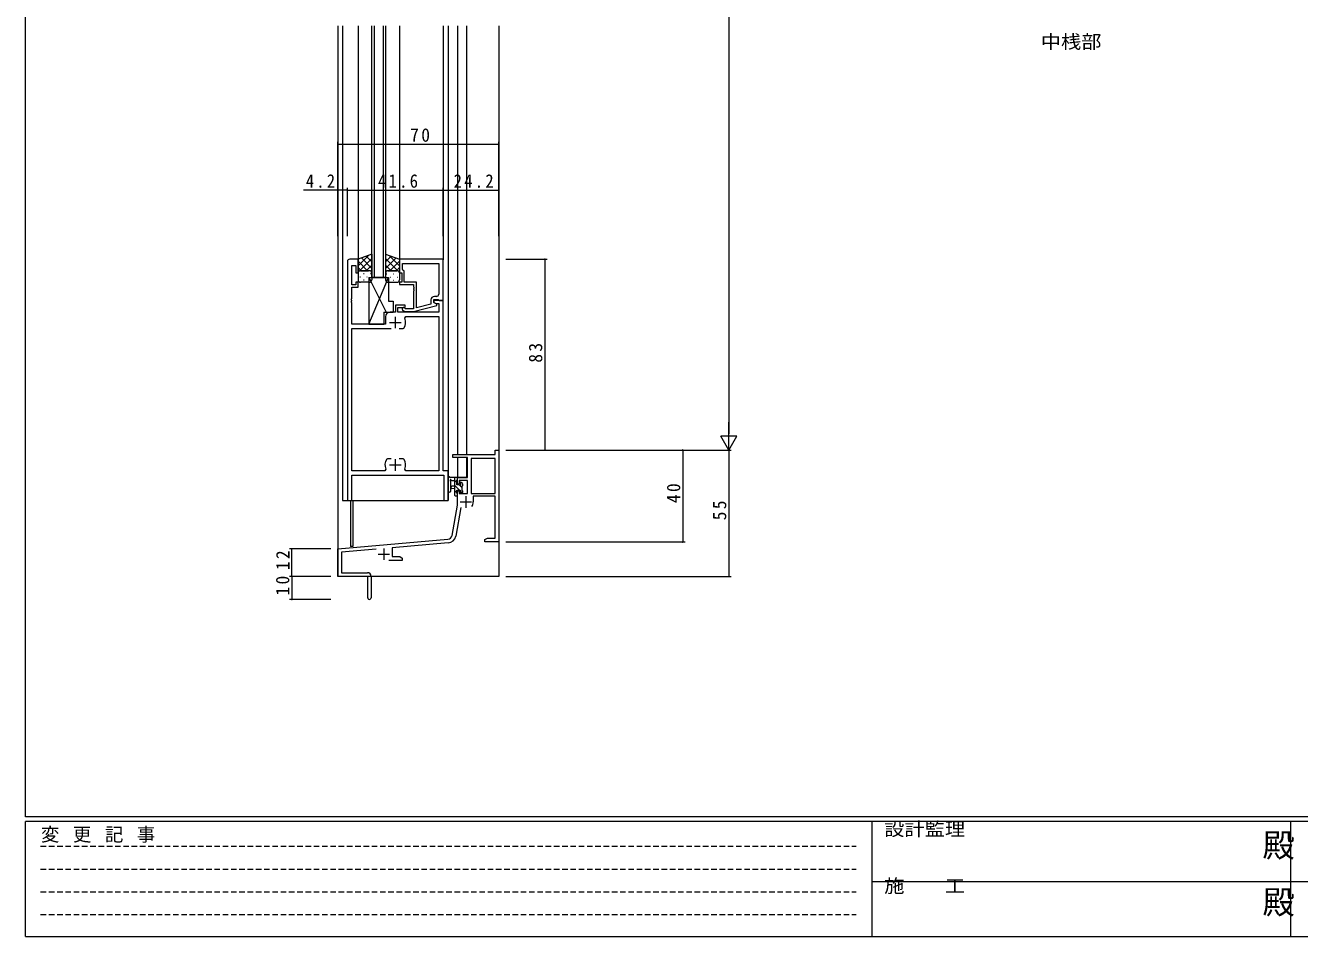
# Model space of a CAD drawing. Units: millimetres, scale not verified. Extents: x -841 to 292, y -594 to 212.
# Drawn here: x -837 to -283, y -594 to -198 of the extents above; entities that cross this region are included whole.
import ezdxf
from ezdxf.enums import TextEntityAlignment as Align

# ---------------------------------------------------------------- set-up
doc = ezdxf.new("R2010")
doc.units = ezdxf.units.MM
doc.header["$LTSCALE"] = 2
doc.linetypes.add('DASHED1', pattern=[1.8, 1.2, -0.6])
for name, color, linetype, lineweight in [('0-1_YKK_ZWAK', 7, 'Continuous', 9), ('0-3_YKK_11', 7, 'Continuous', 9), ('0-4_YKK_12', 2, 'Continuous', 9), ('0-5_YKK_13', 4, 'Continuous', 9), ('0-6_YKK_D', 6, 'Continuous', 9)]:
    doc.layers.add(name, color=color, linetype=linetype, lineweight=lineweight)
doc.layers.add('0-2_USER1', color=7, linetype='Continuous')
doc.styles.add('ＭＳ ゴシック', font='')
doc.styles.get('ＭＳ ゴシック').set_extended_font_data('MS Gothic')

msp = doc.modelspace()

# ---------------------------------------------------------------- linework, layer by layer
at = {"layer": '0-1_YKK_ZWAK'}
for p, q in [((-837, -541.965), (-837, 208.035)), ((263, -541.965), (-837, -541.965)), ((-837, -593.965), (-837, -543.965)), ((209, -543.965), (-837, -543.965)), ((-469, -543.965), (-469, -593.965)), ((-287, -543.965), (-287, -593.965)), ((-469, -569.964), (-285, -569.964)), ((-285, -569.964), (-101, -569.964)), ((-837, -593.965), (209, -593.965))]:
    msp.add_line(p, q, dxfattribs=at)
at = {"layer": '0-1_YKK_ZWAK', "linetype": 'DASHED1'}
for p, q in [((-830.431, -554.697), (-475.87, -554.697)), ((-830.431, -564.595), (-475.87, -564.595)), ((-830.431, -574.493), (-475.87, -574.493)), ((-830.431, -584.391), (-475.87, -584.391))]:
    msp.add_line(p, q, dxfattribs=at)
at = {"layer": '0-3_YKK_11'}
for p, q in [((-697, -300.33), (-697, -404.33)), ((-692.4, -299.33), (-696, -299.33)), ((-695.07, -302.03), (-693.4, -302.03)), ((-695.07, -310.53), (-695.07, -302.03)), ((-693.4, -302.03), (-693.4, -305.33)), ((-692.4, -305.33), (-692.4, -299.33)), ((-674.4, -299.33), (-674.4, -305.33)), ((-655.4, -299.33), (-674.4, -299.33)), ((-673.1, -301.26), (-657.33, -301.26)), ((-673.1, -303.83), (-673.1, -301.26)), ((-673.1, -301.26), (-657.33, -301.26)), ((-672.9, -304.03), (-673.1, -303.83)), ((-672.4, -304.53), (-672.9, -304.03)), ((-672.4, -309.33), (-672.4, -304.53)), ((-657.33, -301.26), (-657.33, -314.53)), ((-655.4, -317.33), (-655.4, -299.33)), ((-693.4, -305.33), (-692.4, -305.33)), ((-693.4, -309.33), (-693.4, -310.53)), ((-692.4, -309.33), (-693.4, -309.33)), ((-692.4, -311.53), (-692.4, -309.33)), ((-674.4, -305.33), (-673.4, -305.33)), ((-674.4, -309.33), (-674.4, -310.33)), ((-673.4, -309.33), (-674.4, -309.33)), ((-673.4, -305.33), (-673.4, -309.33)), ((-667, -309.33), (-672.4, -309.33)), ((-667, -320.539), (-667, -309.33)), ((-693.4, -310.53), (-695.07, -310.53)), ((-695.07, -311.53), (-692.4, -311.53)), ((-695.07, -316.372), (-695.07, -311.53)), ((-674.4, -310.33), (-668.3, -310.33)), ((-668.3, -310.33), (-668.3, -311.372)), ((-668.3, -311.372), (-668.18, -311.555)), ((-668.18, -312.105), (-668.3, -312.288)), ((-668.3, -312.288), (-668.3, -312.372)), ((-668.3, -312.372), (-668.18, -312.555)), ((-668.18, -313.105), (-668.3, -313.288)), ((-668.3, -313.288), (-668.3, -320.93)), ((-668.18, -311.555), (-668.18, -312.105)), ((-668.18, -312.555), (-668.18, -313.105)), ((-658.33, -315.53), (-659.2, -315.53)), ((-695.19, -316.555), (-695.07, -316.372)), ((-695.19, -317.105), (-695.19, -316.555)), ((-695.07, -317.288), (-695.19, -317.105)), ((-695.19, -317.555), (-695.07, -317.372)), ((-695.19, -318.105), (-695.19, -317.555)), ((-695.07, -318.288), (-695.19, -318.105)), ((-695.07, -317.372), (-695.07, -317.288)), ((-695.07, -327.53), (-695.07, -318.288)), ((-676.1, -319.33), (-676.1, -322.33)), ((-671.9, -319.33), (-676.1, -319.33)), ((-675.1, -320.33), (-671.9, -320.33)), ((-675.1, -322.33), (-675.1, -320.33)), ((-671.751, -320.93), (-672.176, -320.506)), ((-671.9, -320.33), (-671.9, -319.33)), ((-668.3, -320.93), (-671.751, -320.93)), ((-668.303, -322.13), (-658.2, -319.423)), ((-660.7, -318.851), (-667, -320.539)), ((-660.7, -317.03), (-660.7, -318.851)), ((-659.4, -316.83), (-657.6, -316.83)), ((-659.4, -318.13), (-659.4, -316.83)), ((-659.4, -317.33), (-659.4, -318.13)), ((-655.4, -317.33), (-659.4, -317.33)), ((-658.2, -318.823), (-659.4, -318.13)), ((-659.4, -318.13), (-658.534, -318.63)), ((-658.534, -318.63), (-657.33, -318.63)), ((-658.2, -319.423), (-658.2, -318.823)), ((-657.6, -316.83), (-657.4, -317.03)), ((-657.4, -317.03), (-657.1, -317.33)), ((-657.33, -318.63), (-657.33, -322.33)), ((-657.1, -317.33), (-655.4, -317.33)), ((-655.4, -391.33), (-655.4, -317.33)), ((-680.5, -324.33), (-680.5, -327.53)), ((-678.7, -326.83), (-673.7, -326.83)), ((-676.1, -322.33), (-678.5, -322.33)), ((-676.2, -324.33), (-676.2, -329.33)), ((-657.33, -322.33), (-675.1, -322.33)), ((-673.024, -321.355), (-672.249, -322.13)), ((-672.249, -322.13), (-668.303, -322.13)), ((-672.104, -324.967), (-671.649, -324.26)), ((-671.649, -324.26), (-657.33, -324.26)), ((-657.33, -324.26), (-657.33, -391.4)), ((-680.5, -327.53), (-695.07, -327.53)), ((-695.07, -329.53), (-677.95, -329.53)), ((-695.07, -391.4), (-695.07, -329.53)), ((-674.45, -329.53), (-672.753, -329.53)), ((-674.45, -329.53), (-672.753, -329.53)), ((-672.753, -329.53), (-672.507, -329.402)), ((-679.647, -386.13), (-679.893, -386.259)), ((-677.95, -386.13), (-679.647, -386.13)), ((-676.2, -386.33), (-676.2, -391.33)), ((-672.753, -386.13), (-674.45, -386.13)), ((-672.507, -386.259), (-672.753, -386.13)), ((-651.2, -385.63), (-651.2, -384.33)), ((-651.2, -384.33), (-632.83, -384.33)), ((-644.8, -385.63), (-651.2, -385.63)), ((-644.8, -394.33), (-644.8, -385.63)), ((-632.83, -385.96), (-643.17, -385.96)), ((-643.17, -385.96), (-643.17, -401.23)), ((-632.83, -401.23), (-632.83, -385.96)), ((-632.83, -401.23), (-632.83, -385.96)), ((-631.2, -382.33), (-631.2, -422.33)), ((-680.751, -391.4), (-695.07, -391.4)), ((-680.296, -390.693), (-680.751, -391.4)), ((-678.7, -388.83), (-673.7, -388.83)), ((-671.649, -391.4), (-672.104, -390.693)), ((-657.33, -391.4), (-671.649, -391.4)), ((-653.2, -391.33), (-655.4, -391.33)), ((-653.2, -404.33), (-653.2, -391.33)), ((-695.07, -393.33), (-655.13, -393.33)), ((-695.07, -404.33), (-695.07, -393.33)), ((-655.13, -393.33), (-655.13, -404.33)), ((-644.8, -401.23), (-644.8, -395.53)), ((-697, -404.33), (-695.07, -404.33)), ((-655.13, -404.33), (-653.2, -404.33)), ((-645.5, -402.43), (-645.5, -407.43)), ((-643.17, -401.23), (-632.83, -401.23)), ((-642.3, -402.43), (-642.3, -404.93)), ((-632.83, -402.43), (-642.3, -402.43)), ((-632.83, -420.7), (-632.83, -402.43)), ((-651.521, -419.496), (-649.2, -406.33)), ((-647.712, -407.278), (-649.916, -419.779)), ((-648, -404.93), (-643, -404.93)), ((-701.2, -425.33), (-653.317, -421.141)), ((-701.2, -437.33), (-701.2, -425.33)), ((-684.57, -425.512), (-699.57, -426.824)), ((-681.2, -425.13), (-681.2, -430.13)), ((-653.175, -422.765), (-677.5, -424.893)), ((-699.57, -426.824), (-699.57, -435.7)), ((-683.7, -427.63), (-678.7, -427.63)), ((-673.2, -430.33), (-679.05, -430.33)), ((-688.2, -437.33), (-701.2, -437.33)), ((-699.57, -435.7), (-688.3, -435.7)), ((-686.7, -437.3), (-686.7, -446.58))]:
    msp.add_line(p, q, dxfattribs=at)
for points in [[(-632.83, -384.33), (-632.83, -382.33), (-631.2, -382.33)], [(-644.8, -395.53), (-648.4, -395.53), (-648.4, -397.13), (-649.2, -397.13), (-649.2, -394.33), (-644.8, -394.33)], [(-649.2, -406.33), (-649.2, -400.13), (-648.4, -400.13), (-648.4, -401.23), (-644.8, -401.23)], [(-631.2, -422.33), (-633.242, -422.33), (-633.425, -422.21), (-633.975, -422.21), (-634.158, -422.33), (-634.242, -422.33), (-634.425, -422.21), (-634.975, -422.21), (-635.158, -422.33), (-637.2, -422.33), (-637.2, -421.33), (-636.109, -420.7), (-632.83, -420.7)], [(-677.5, -424.893), (-677.5, -428.7), (-674.291, -428.7)], [(-674.291, -428.7), (-673.2, -429.33), (-673.2, -430.33)], [(-688.2, -446.58), (-688.2, -442.788), (-688.08, -442.605), (-688.08, -442.055), (-688.2, -441.872), (-688.2, -437.33)]]:
    msp.add_lwpolyline(points, dxfattribs=at)
for centre, radius, start, end in [((-696, -300.33), 1, 90, 179.99998), ((-659.2, -317.03), 1.5, 90, 179.99998), ((-658.33, -314.53), 1, 270, 359.99998), ((-672.6, -320.93), 0.6, 44.99998, 225), ((-678.5, -324.33), 2, 90, 179.99998), ((-676.2, -326.83), 4.5, 325.15007, 24.45636), ((-676.2, -388.83), 4.5, 145.15007, 204.45636), ((-676.2, -388.83), 4.5, 335.54362, 34.84991), ((-645.5, -404.93), 3.2, 321.63347, 359.99998), ((-653.491, -419.149), 2, 274.99998, 350), ((-653.491, -419.149), 3.63, 275, 350), ((-688.3, -437.3), 1.6, 0, 89.99998), ((-687.45, -446.58), 0.75, 179.99998, 0)]:
    msp.add_arc(centre, radius, start, end, dxfattribs=at)
at = {"layer": '0-4_YKK_12'}
for p, q in [((-701.2, -197.83), (-701.2, -437.33)), ((-699.2, -197.83), (-699.2, -404.33)), ((-692.4, -197.83), (-692.4, -299.33)), ((-686.4, -307.33), (-686.4, -197.83)), ((-685.4, -197.83), (-685.4, -307.33)), ((-681.4, -307.33), (-681.4, -197.83)), ((-680.4, -197.83), (-680.4, -307.33)), ((-674.4, -197.83), (-674.4, -299.33)), ((-655.4, -197.83), (-655.4, -299.63)), ((-653.2, -197.83), (-653.2, -404.33)), ((-649.2, -197.83), (-649.2, -384.33)), ((-645.3, -197.83), (-645.3, -384.33)), ((-631.2, -197.83), (-631.2, -437.33)), ((-680.4, -307.33), (-686.4, -307.33)), ((-649.2, -385.63), (-649.2, -394.33)), ((-645.3, -385.63), (-645.3, -394.33)), ((-645.3, -394.33), (-649.2, -394.33)), ((-699.2, -404.33), (-653.2, -404.33)), ((-695.7, -404.33), (-695.7, -424.33)), ((-694.7, -404.33), (-694.7, -424.33)), ((-694.7, -424.33), (-695.7, -424.33)), ((-631.2, -437.33), (-701.2, -437.33))]:
    msp.add_line(p, q, dxfattribs=at)
at = {"layer": '0-5_YKK_13'}
for p, q in [((-686.4, -297.187), (-692.4, -299.33)), ((-692.4, -302.239), (-687.875, -297.714)), ((-691.713, -304.381), (-686.4, -299.067)), ((-686.4, -303.345), (-690.937, -298.808)), ((-686.4, -300.516), (-688.853, -298.063)), ((-686.4, -297.187), (-686.4, -305.33)), ((-680.4, -297.187), (-680.4, -305.33)), ((-680.4, -297.187), (-674.4, -299.33)), ((-680.4, -300.516), (-677.947, -298.063)), ((-680.4, -303.345), (-675.863, -298.808)), ((-675.087, -304.381), (-680.4, -299.067)), ((-674.4, -302.239), (-678.925, -297.714)), ((-692.4, -299.411), (-692.275, -299.286)), ((-692.4, -299.33), (-692.4, -305.33)), ((-688.243, -304.33), (-692.4, -300.173)), ((-691.071, -304.33), (-692.4, -303.002)), ((-687.4, -304.33), (-691.4, -304.33)), ((-691.4, -304.33), (-687.8, -304.33)), ((-688.834, -304.33), (-686.4, -301.896)), ((-677.966, -304.33), (-680.4, -301.896)), ((-679.4, -304.33), (-675.4, -304.33)), ((-675.4, -304.33), (-679.4, -304.33)), ((-678.557, -304.33), (-674.4, -300.173)), ((-675.729, -304.33), (-674.4, -303.002)), ((-674.4, -299.411), (-674.525, -299.286)), ((-674.4, -299.33), (-674.4, -305.33)), ((-692.4, -305.067), (-692.35, -305.017)), ((-692.4, -305.33), (-692.4, -308.33)), ((-691.396, -307.079), (-691.596, -307.079)), ((-687.4, -309.33), (-691.4, -309.33)), ((-689.781, -305.664), (-689.981, -305.664)), ((-689.781, -308.494), (-689.981, -308.494)), ((-688.366, -307.079), (-688.566, -307.079)), ((-687.65, -307.33), (-680.224, -322.33)), ((-687.65, -327.53), (-679.15, -307.33)), ((-687.65, -307.33), (-679.15, -307.33)), ((-687.65, -307.33), (-687.65, -327.53)), ((-686.8, -305.664), (-686.951, -305.664)), ((-686.814, -308.494), (-686.951, -308.494)), ((-686.818, -305.142), (-686.8, -305.124)), ((-686.4, -305.33), (-686.4, -308.33)), ((-680.4, -305.33), (-680.4, -308.33)), ((-679.982, -305.142), (-680, -305.124)), ((-680, -305.664), (-679.849, -305.664)), ((-679.986, -308.494), (-679.849, -308.494)), ((-679.4, -309.33), (-675.4, -309.33)), ((-679.15, -307.33), (-679.15, -317.53)), ((-678.434, -307.079), (-678.234, -307.079)), ((-677.019, -305.664), (-676.819, -305.664)), ((-677.019, -308.494), (-676.819, -308.494)), ((-675.404, -307.079), (-675.204, -307.079)), ((-674.4, -305.067), (-674.45, -305.017)), ((-674.4, -305.33), (-674.4, -308.33)), ((-679.15, -317.53), (-677.15, -317.53)), ((-677.15, -317.53), (-677.15, -322.33)), ((-681.15, -322.33), (-677.15, -322.33)), ((-681.15, -322.33), (-681.15, -327.53)), ((-687.65, -327.53), (-681.15, -327.53)), ((-653.2, -400.058), (-653.2, -394.896)), ((-649.5, -394.33), (-652.18, -394.33)), ((-652, -400.058), (-651.997, -396.097)), ((-651.58, -395.53), (-650.4, -395.53)), ((-650.4, -398.03), (-651.544, -398.132)), ((-650.4, -394.33), (-650.4, -401.93)), ((-649.4, -396.428), (-650.4, -395.428)), ((-648.243, -399.83), (-650.4, -397.673)), ((-649.4, -397.43), (-649.4, -395.43)), ((-648.461, -397.43), (-649.4, -397.43)), ((-649.2, -395.23), (-649.2, -394.63)), ((-647.1, -398.728), (-648.389, -397.439)), ((-648, -396.63), (-648, -396.969)), ((-646.988, -396.918), (-647.488, -396.418)), ((-647.1, -400.03), (-647.1, -397.93)), ((-646.9, -397.73), (-646.9, -397.13)), ((-650.4, -399.23), (-651.544, -399.128)), ((-649.4, -400.918), (-650.4, -399.918)), ((-650.1, -402.23), (-649.5, -402.23)), ((-649.4, -399.83), (-648, -399.83)), ((-649.4, -401.13), (-649.4, -399.83)), ((-649.2, -401.93), (-649.2, -401.33)), ((-648, -399.83), (-648, -400.73)), ((-647.072, -401.001), (-648, -400.073)), ((-647.7, -401.03), (-647.2, -401.03)), ((-646.9, -400.73), (-646.9, -400.23))]:
    msp.add_line(p, q, dxfattribs=at)
for centre, radius, start, end in [((-691.4, -305.33), 1, 90, 180), ((-691.4, -305.33), 1, 90, 179.99989), ((-687.4, -305.33), 1, 0, 90), ((-679.4, -305.33), 1, 90, 180), ((-675.4, -305.33), 1, 0, 90), ((-675.4, -305.33), 1, 0.00009, 90), ((-691.4, -308.33), 1, 180, 270), ((-687.4, -308.33), 1, 270, 0), ((-679.4, -308.33), 1, 180, 270), ((-675.4, -308.33), 1, 270, 0), ((-652.9, -394.896), 0.3, 130.52878, 180), ((-653.29, -394.44), 0.3, 310.52878, 10.52878), ((-652.7, -394.33), 0.3, 30, 190.52878), ((-652.18, -394.03), 0.3, 210, 270), ((-652.1, -395.53), 0.3, 30, 250.81024), ((-652.297, -396.097), 0.3, 359.95976, 70.81024), ((-651.5, -398.63), 0.5, 95.09206, 264.90793), ((-651.58, -395.23), 0.3, 210, 270), ((-649.5, -394.63), 0.3, 0, 90), ((-649.4, -395.23), 0.2, 270, 0), ((-648.461, -397.73), 0.3, 33.05573, 90), ((-648, -397.43), 0.25, 213.05573, 56.94426), ((-647.7, -396.63), 0.3, 45, 180), ((-647.7, -396.969), 0.3, 180, 236.94426), ((-647.1, -397.73), 0.2, 270, 0), ((-647.2, -397.13), 0.3, 0, 45), ((-652.6, -400.058), 0.6, 179.95976, 359.95976), ((-650.1, -401.93), 0.3, 180, 270), ((-649.5, -401.93), 0.3, 270, 0), ((-649.4, -401.33), 0.2, 0, 90), ((-647.7, -400.73), 0.3, 180, 270), ((-647.2, -400.73), 0.3, 270, 0), ((-647.1, -400.23), 0.2, 0, 90)]:
    msp.add_arc(centre, radius, start, end, dxfattribs=at)
at = {"layer": '0-6_YKK_D'}
for p, q in [((-531.2, 10.67), (-531.2, -375.33)), ((-701.2, -289.33), (-701.2, -248.33)), ((-631.2, -289.33), (-631.2, -248.33)), ((-701.2, -249.33), (-631.2, -249.33)), ((-701.2, -269.33), (-716.1, -269.33)), ((-701.2, -289.33), (-701.2, -268.33)), ((-697, -269.33), (-701.2, -269.33)), ((-697, -289.33), (-697, -268.33)), ((-697, -289.33), (-697, -268.33)), ((-697, -269.33), (-655.4, -269.33)), ((-655.4, -289.33), (-655.4, -268.33)), ((-655.4, -289.33), (-655.4, -268.33)), ((-655.4, -269.33), (-631.2, -269.33)), ((-631.2, -289.33), (-631.2, -268.33)), ((-628.2, -299.33), (-610.2, -299.33)), ((-611.2, -299.33), (-611.2, -382.33)), ((-531.2, -382.33), (-531.2, -370.206)), ((-531.2, -382.33), (-534.7, -376.268)), ((-527.7, -376.268), (-534.7, -376.268)), ((-531.2, -382.33), (-527.7, -376.268)), ((-628.2, -382.33), (-550.2, -382.33)), ((-628.2, -382.33), (-530.2, -382.33)), ((-628.2, -382.33), (-530.2, -382.33)), ((-628.2, -382.33), (-610.2, -382.33)), ((-551.2, -382.33), (-551.2, -422.33)), ((-531.2, -382.33), (-531.2, -437.33)), ((-704.2, -425.33), (-722.2, -425.33)), ((-721.2, -437.33), (-721.2, -425.33)), ((-628.2, -422.33), (-550.2, -422.33)), ((-704.2, -437.33), (-722.2, -437.33)), ((-704.2, -437.33), (-722.2, -437.33)), ((-721.2, -437.33), (-721.2, -447.33)), ((-628.2, -437.33), (-530.2, -437.33)), ((-704.2, -447.33), (-722.2, -447.33))]:
    msp.add_line(p, q, dxfattribs=at)
for centre, start, end in [((-701.2, -249.33), 0, 180), ((-631.2, -249.33), 0, 180), ((-701.2, -249.33), 180, 0), ((-631.2, -249.33), 180, 0), ((-701.2, -269.33), 0, 180), ((-701.2, -269.33), 180, 0), ((-697, -269.33), 0, 180), ((-697, -269.33), 0, 180), ((-697, -269.33), 180, 0), ((-697, -269.33), 180, 0), ((-655.4, -269.33), 0, 180), ((-655.4, -269.33), 0, 180), ((-655.4, -269.33), 180, 0), ((-655.4, -269.33), 180, 0), ((-631.2, -269.33), 0, 180), ((-631.2, -269.33), 180, 0), ((-611.2, -299.33), 90, 270), ((-611.2, -299.33), 270, 90), ((-611.2, -382.33), 90, 270), ((-611.2, -382.33), 270, 90), ((-551.2, -382.33), 90, 270), ((-551.2, -382.33), 270, 90), ((-721.2, -425.33), 90, 270), ((-721.2, -425.33), 270, 90), ((-551.2, -422.33), 90, 270), ((-551.2, -422.33), 270, 90), ((-721.2, -437.33), 90, 270), ((-721.2, -437.33), 90, 270), ((-721.2, -437.33), 270, 90), ((-721.2, -437.33), 270, 90), ((-531.2, -437.33), 90, 270), ((-531.2, -437.33), 270, 90), ((-721.2, -447.33), 90, 270), ((-721.2, -447.33), 270, 90)]:
    msp.add_arc(centre, 0.106, start, end, dxfattribs=at)

# ---------------------------------------------------------------- texts
at = {"layer": '0-1_YKK_ZWAK', "style": 'ＭＳ ゴシック', "width": 1.1}
for s, p in [('設計監理', (-463.615, -551.869)), ('施\u3000\u3000工', (-463.615, -576.614))]:
    msp.add_text(s, height=5.865, dxfattribs=at).set_placement(p, align=Align.BOTTOM_LEFT)
at = {"layer": '0-1_YKK_ZWAK', "color": 2, "style": 'ＭＳ ゴシック'}
for p in [(-299.117, -562.474), (-299.117, -587.219)]:
    msp.add_text('殿', height=10.26, dxfattribs=at).set_placement(p, align=Align.BOTTOM_LEFT)
at = {"layer": '0-1_YKK_ZWAK', "insert": (-830.265, -553.174), "char_height": 5.865, "attachment_point": 7, "style": 'ＭＳ ゴシック'}
msp.add_mtext('\\T1.16;変\\~更\\~記\\~事', dxfattribs=at)
at = {"layer": '0-2_USER1', "style": 'ＭＳ ゴシック', "width": 1.1}
msp.add_text('中桟部', height=5.865, dxfattribs=at).set_placement((-395.533, -209.436), align=Align.BOTTOM_LEFT)
at = {"layer": '0-6_YKK_D', "color": 7, "char_height": 5.865, "attachment_point": 7, "style": 'ＭＳ ゴシック'}
for s, insert in [('\\T1.27;\\W0.95;70', (-669.72, -248.33)), ('\\T1.27;\\W0.9;4.2', (-715.1, -268.33)), ('\\T1.28;\\W0.9;41.6', (-683.72, -268.33)), ('\\T1.28;\\W0.9;24.2', (-650.82, -268.33))]:
    msp.add_mtext(s, dxfattribs=dict(at, insert=insert))
at = {"layer": '0-6_YKK_D', "color": 7, "char_height": 5.865, "attachment_point": 7, "rotation": 90, "style": 'ＭＳ ゴシック'}
for s, insert in [('\\T1.27;\\W0.95;83', (-612.2, -344.35)), ('\\T1.27;\\W0.95;40', (-552.2, -405.425)), ('\\T1.27;\\W0.95;55', (-532.2, -412.9)), ('\\T1.27;\\W0.95;12', (-722.2, -434.583)), ('\\T1.27;\\W0.95;10', (-722.2, -445.632))]:
    msp.add_mtext(s, dxfattribs=dict(at, insert=insert))

doc.saveas('drawing.dxf')
